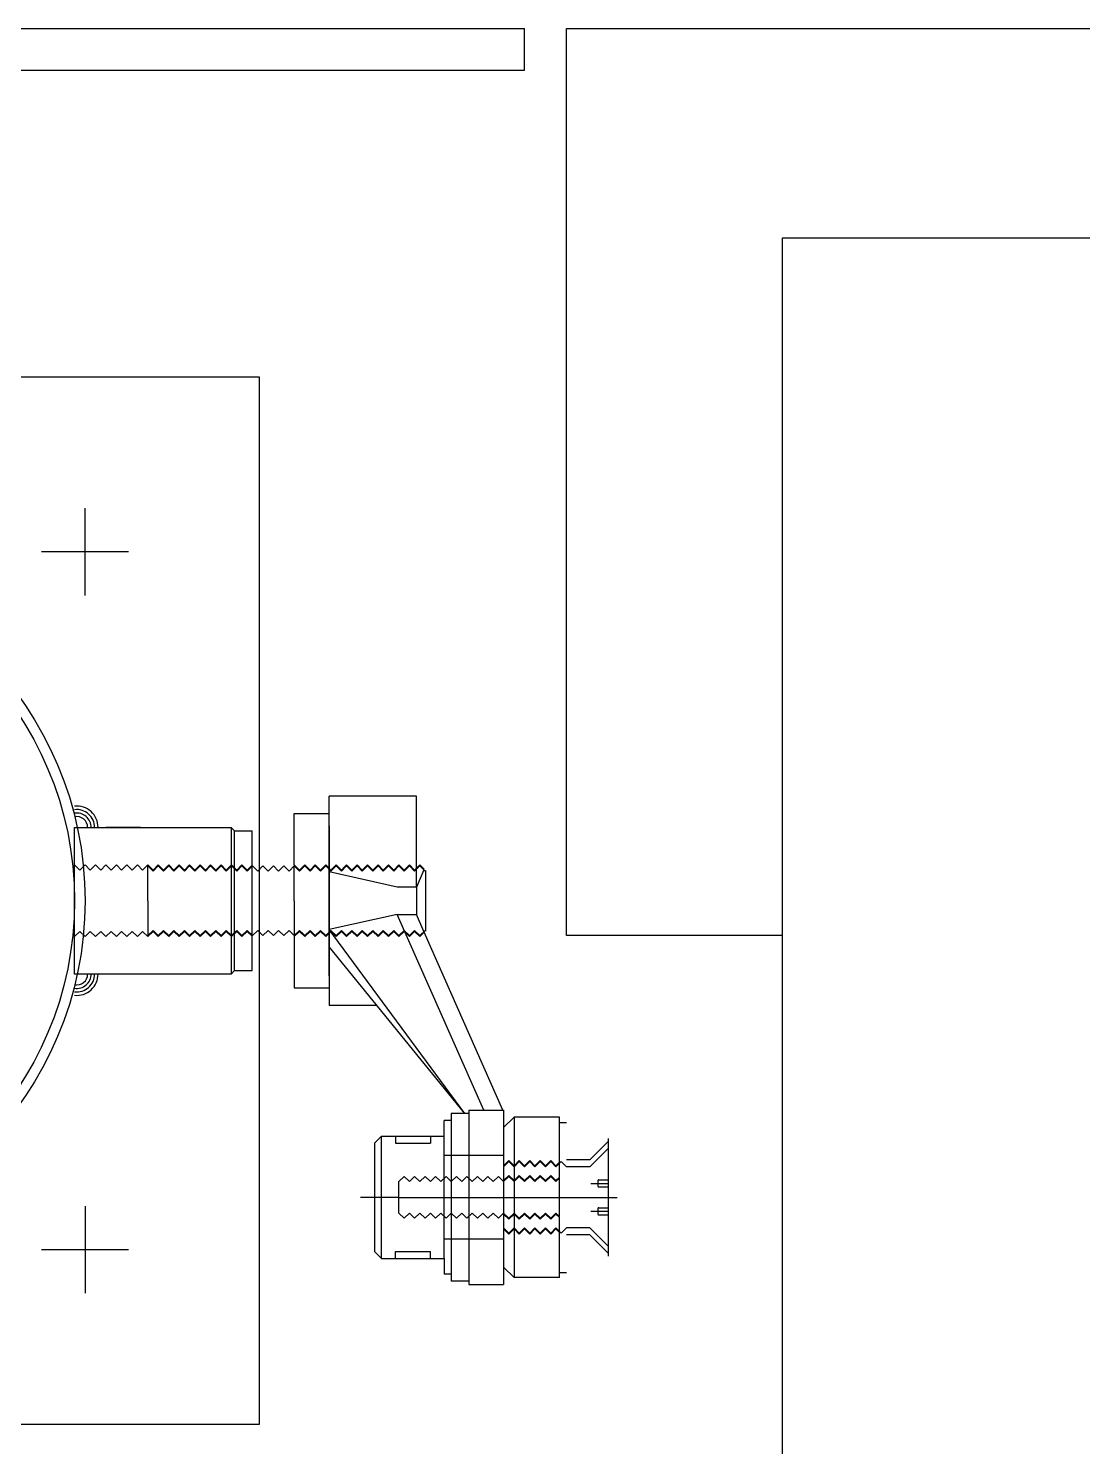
# Model space of a CAD drawing. Header units: millimetres. Extents: x -7614 to 421357, y 85218 to 341757.
# Drawn here: x 311354.1 to 311656.4, y 215660.3 to 216066.7 of the extents above; entities that cross this region are included whole.
import ezdxf

# ---------------------------------------------------------------- set-up
doc = ezdxf.new("R2010")
doc.units = ezdxf.units.MM
doc.header["$LTSCALE"] = 600
doc.header["$MEASUREMENT"] = 0
doc.linetypes.add('CENTER1', pattern=[8, 6, -1, 0, -1])
doc.linetypes.add('DASH_2', pattern=[34, 30, -1.5, 1, -1.5])
doc.layers.add('e-plan', color=9, linetype='CONTINUOUS')

msp = doc.modelspace()

# ---------------------------------------------------------------- linework, layer by layer
at = {"layer": 'e-plan'}
for p, q in [((310462.35, 216066.71), (311496.35, 216066.71)), ((311496.35, 216054.71), (311496.35, 216066.71)), ((311508.35, 216066.71), (313360.34, 216066.71)), ((311508.35, 215806.71), (311508.35, 216066.71)), ((310462.35, 216054.71), (311496.35, 216054.71)), ((311420.35, 215966.71), (311120.35, 215966.71)), ((311420.35, 215666.71), (311420.35, 215966.71)), ((311370.35, 215904.21), (311370.35, 215929.21)), ((311382.85, 215916.71), (311357.85, 215916.71)), ((311367.35, 215795.71), (311367.35, 215837.71)), ((311570.35, 215806.71), (311508.35, 215806.71)), ((311370.35, 215729.21), (311370.35, 215704.21)), ((311382.85, 215716.71), (311357.85, 215716.71)), ((311120.35, 215666.71), (311420.35, 215666.71))]:
    msp.add_line(p, q, dxfattribs=at)
at = {"layer": 'e-plan', "ltscale": 0.5}
for p, q in [((311570.35, 213426.72), (311570.35, 216006.71)), ((311570.35, 216006.71), (313420.34, 216006.71))]:
    msp.add_line(p, q, dxfattribs=at)
at = {"layer": 'e-plan', "linetype": 'Continuous'}
for p, q in [((311440.35, 215816.71), (311440.35, 215846.71)), ((311465.35, 215846.71), (311440.35, 215846.71)), ((311465.35, 215820.63), (311465.35, 215846.71)), ((311430.35, 215827), (311430.35, 215841.71)), ((311367.35, 215837.71), (311412.23, 215837.71)), ((311386.23, 215837.71), (311376.28, 215837.71)), ((311413.23, 215836.71), (311412.23, 215837.71)), ((311412.23, 215837.71), (311412.23, 215795.71)), ((311413.23, 215836.71), (311418.23, 215836.71)), ((311413.23, 215796.71), (311413.23, 215836.71)), ((311418.23, 215826.88), (311418.23, 215836.71)), ((311440.35, 215838.21), (311440.35, 215816.71)), ((311440.35, 215838.21), (311440.35, 215816.71)), ((311430.35, 215816.71), (311430.35, 215826.71)), ((311418.23, 215806.83), (311418.23, 215826.6)), ((311459.88, 215820.65), (311440.35, 215824.96)), ((311467.52, 215825.54), (311465.35, 215820.63)), ((311468.03, 215808.03), (311468.04, 215825.4)), ((311465.35, 215820.65), (311459.88, 215820.65)), ((311465.35, 215820.63), (311465.35, 215812.78)), ((311430.35, 215816.71), (311430.35, 215806.71)), ((311440.35, 215816.71), (311440.35, 215786.71)), ((311440.35, 215795.21), (311440.35, 215816.71)), ((311440.35, 215816.71), (311440.35, 215795.21)), ((311459.88, 215812.78), (311440.35, 215808.45)), ((311484.65, 215756.71), (311459.88, 215812.78)), ((311459.88, 215812.78), (311465.35, 215812.78)), ((311467.52, 215807.88), (311465.35, 215812.78)), ((311418.23, 215796.71), (311418.23, 215806.55)), ((311430.35, 215806.43), (311430.35, 215791.71)), ((311479.28, 215755.71), (311440.35, 215808.45)), ((311490.12, 215756.71), (311467.6, 215807.68)), ((311440.35, 215803.4), (311479.17, 215755.71)), ((311412.23, 215795.71), (311367.35, 215795.71)), ((311376.59, 215795.71), (311367.35, 215795.71)), ((311412.23, 215795.71), (311413.23, 215796.71)), ((311413.23, 215796.71), (311418.23, 215796.71)), ((311453.93, 215786.71), (311440.35, 215786.71)), ((311475.35, 215753.71), (311473.35, 215753.71)), ((311480.35, 215755.71), (311475.35, 215755.71)), ((311475.35, 215755.71), (311475.35, 215707.71)), ((311480.35, 215756.73), (311480.35, 215706.73)), ((311480.35, 215756.73), (311490.35, 215756.73)), ((311490.35, 215756.73), (311490.35, 215740.75)), ((311493.35, 215754.71), (311493.35, 215722.96)), ((311506.35, 215754.71), (311493.35, 215754.71)), ((311506.35, 215753.21), (311506.35, 215754.71)), ((311506.35, 215753.21), (311508.35, 215753.21)), ((311506.35, 215741.75), (311506.35, 215753.21)), ((311455.35, 215749.21), (311453.35, 215747.21)), ((311453.35, 215747.21), (311453.35, 215716.21)), ((311455.35, 215749.21), (311473.35, 215749.21)), ((311459.35, 215747.21), (311469.35, 215747.21)), ((311515.1, 215742.46), (311520.35, 215747.71)), ((311520.35, 215748.55), (311520.35, 215714.88)), ((311506.35, 215737.5), (311506.35, 215741.46)), ((311515.1, 215742.46), (311508.35, 215742.46)), ((311490.35, 215740.46), (311490.35, 215736.5)), ((311515.1, 215740.46), (311508.35, 215740.46)), ((311490.35, 215736.21), (311490.35, 215722.96)), ((311506.35, 215726.21), (311506.35, 215737.21)), ((311517.35, 215736.41), (311517.35, 215735.01)), ((311506.35, 215721.96), (311506.35, 215725.93)), ((311517.35, 215728.41), (311517.35, 215727.01)), ((311490.35, 215722.68), (311490.35, 215706.73)), ((311493.35, 215722.96), (311493.35, 215708.71)), ((311506.35, 215708.71), (311506.35, 215721.68)), ((311515.1, 215722.96), (311508.35, 215722.96)), ((311515.1, 215720.96), (311508.35, 215720.96)), ((311515.1, 215720.96), (311520.35, 215715.71)), ((311453.35, 215716.21), (311455.35, 215714.21)), ((311455.35, 215714.21), (311473.35, 215714.21)), ((311459.35, 215716.21), (311469.35, 215716.21)), ((311475.35, 215709.71), (311473.35, 215709.71)), ((311506.35, 215710.21), (311508.35, 215710.21)), ((311480.35, 215707.71), (311475.35, 215707.71)), ((311480.35, 215706.73), (311490.35, 215706.73)), ((311506.35, 215708.71), (311493.35, 215708.71))]:
    msp.add_line(p, q, dxfattribs=at)
at = {"layer": 'e-plan', "linetype": 'DASH_2'}
for p, q in [((311430.35, 215841.71), (311440.35, 215841.71)), ((311430.35, 215791.71), (311440.35, 215791.71)), ((311490.35, 215743.71), (311473.35, 215743.71)), ((311490.35, 215719.71), (311473.35, 215719.71))]:
    msp.add_line(p, q, dxfattribs=at)
at = {"layer": 'e-plan', "linetype": 'CENTER1'}
for p, q in [((311368.85, 215825.5), (311367.35, 215827)), ((311370.35, 215827), (311368.85, 215825.5)), ((311371.85, 215825.5), (311370.35, 215827)), ((311373.35, 215827), (311371.85, 215825.5)), ((311374.85, 215825.5), (311373.35, 215827)), ((311376.35, 215827), (311374.85, 215825.5)), ((311377.85, 215825.5), (311376.35, 215827)), ((311379.35, 215827), (311377.85, 215825.5)), ((311380.85, 215825.5), (311379.35, 215827)), ((311382.35, 215827), (311380.85, 215825.5)), ((311383.85, 215825.5), (311382.35, 215827)), ((311385.35, 215827), (311383.85, 215825.5)), ((311386.85, 215825.5), (311385.35, 215827)), ((311388.35, 215827), (311386.85, 215825.5)), ((311388.35, 215827), (311389.85, 215825.5)), ((311388.35, 215826.71), (311389.85, 215825.21)), ((311388.35, 215816.71), (311388.35, 215826.71)), ((311389.85, 215825.5), (311391.35, 215827)), ((311389.85, 215825.21), (311391.35, 215826.71)), ((311391.35, 215827), (311392.85, 215825.5)), ((311391.35, 215826.71), (311392.85, 215825.21)), ((311392.85, 215825.5), (311394.35, 215827)), ((311392.85, 215825.21), (311394.35, 215826.71)), ((311394.35, 215827), (311395.85, 215825.5)), ((311394.35, 215826.71), (311395.85, 215825.21)), ((311395.85, 215825.5), (311397.35, 215827)), ((311395.85, 215825.21), (311397.35, 215826.71)), ((311397.35, 215827), (311398.85, 215825.5)), ((311397.35, 215826.71), (311398.85, 215825.21)), ((311398.85, 215825.5), (311400.35, 215827)), ((311398.85, 215825.21), (311400.35, 215826.71)), ((311400.35, 215827), (311401.85, 215825.5)), ((311400.35, 215826.71), (311401.85, 215825.21)), ((311401.85, 215825.5), (311403.35, 215827)), ((311401.85, 215825.21), (311403.35, 215826.71)), ((311403.35, 215827), (311404.85, 215825.5)), ((311403.35, 215826.71), (311404.85, 215825.21)), ((311404.85, 215825.5), (311406.35, 215827)), ((311404.85, 215825.21), (311406.35, 215826.71)), ((311406.35, 215827), (311407.85, 215825.5)), ((311406.35, 215826.71), (311407.85, 215825.21)), ((311407.85, 215825.5), (311409.35, 215827)), ((311407.85, 215825.21), (311409.35, 215826.71)), ((311409.35, 215827), (311410.85, 215825.5)), ((311409.35, 215826.71), (311410.85, 215825.21)), ((311410.85, 215825.5), (311412.35, 215827)), ((311410.85, 215825.21), (311412.35, 215826.71)), ((311412.35, 215827), (311413.85, 215825.5)), ((311412.35, 215826.71), (311413.85, 215825.21)), ((311413.85, 215825.5), (311415.35, 215827)), ((311413.85, 215825.21), (311415.35, 215826.71)), ((311415.35, 215827), (311416.85, 215825.5)), ((311415.35, 215826.71), (311416.85, 215825.21)), ((311416.85, 215825.5), (311418.23, 215826.88)), ((311416.85, 215825.21), (311418.35, 215826.71)), ((311416.85, 215825.21), (311418.35, 215826.71)), ((311418.35, 215826.71), (311419.85, 215825.21)), ((311418.35, 215826.71), (311419.85, 215825.21)), ((311419.85, 215825.21), (311421.35, 215826.71)), ((311419.85, 215825.21), (311421.35, 215826.71)), ((311421.35, 215826.71), (311422.85, 215825.21)), ((311421.35, 215826.71), (311422.85, 215825.21)), ((311422.85, 215825.21), (311424.35, 215826.71)), ((311422.85, 215825.21), (311424.35, 215826.71)), ((311424.35, 215826.71), (311425.85, 215825.21)), ((311424.35, 215826.71), (311425.85, 215825.21)), ((311425.85, 215825.21), (311427.35, 215826.71)), ((311425.85, 215825.21), (311427.35, 215826.71)), ((311427.35, 215826.71), (311428.85, 215825.21)), ((311427.35, 215826.71), (311428.85, 215825.21)), ((311427.35, 215826.71), (311428.85, 215825.21)), ((311428.85, 215825.21), (311430.35, 215826.71)), ((311428.85, 215825.21), (311430.35, 215826.71)), ((311428.85, 215825.21), (311430.35, 215826.71)), ((311430.35, 215827), (311431.85, 215825.5)), ((311430.35, 215826.71), (311431.85, 215825.21)), ((311430.35, 215826.71), (311431.85, 215825.21)), ((311430.35, 215826.71), (311431.85, 215825.21)), ((311431.85, 215825.5), (311433.35, 215827)), ((311431.85, 215825.21), (311433.35, 215826.71)), ((311433.35, 215827), (311434.85, 215825.5)), ((311433.35, 215826.71), (311434.85, 215825.21)), ((311434.85, 215825.5), (311436.35, 215827)), ((311434.85, 215825.21), (311436.35, 215826.71)), ((311436.35, 215827), (311437.85, 215825.5)), ((311436.35, 215826.71), (311437.85, 215825.21)), ((311437.85, 215825.5), (311439.35, 215827)), ((311437.85, 215825.21), (311439.35, 215826.71)), ((311439.35, 215827), (311440.85, 215825.5)), ((311439.35, 215826.71), (311440.85, 215825.21)), ((311440.85, 215825.5), (311442.35, 215827)), ((311440.85, 215825.21), (311442.35, 215826.71)), ((311442.35, 215827), (311443.85, 215825.5)), ((311442.35, 215826.71), (311443.85, 215825.21)), ((311443.85, 215825.5), (311445.35, 215827)), ((311443.85, 215825.21), (311445.35, 215826.71)), ((311445.35, 215827), (311446.85, 215825.5)), ((311445.35, 215826.71), (311446.85, 215825.21)), ((311446.85, 215825.5), (311448.35, 215827)), ((311446.85, 215825.21), (311448.35, 215826.71)), ((311448.35, 215827), (311449.85, 215825.5)), ((311448.35, 215826.71), (311449.85, 215825.21)), ((311449.85, 215825.5), (311451.35, 215827)), ((311449.85, 215825.21), (311451.35, 215826.71)), ((311451.35, 215827), (311452.85, 215825.5)), ((311451.35, 215826.71), (311452.85, 215825.21)), ((311452.85, 215825.5), (311454.35, 215827)), ((311452.85, 215825.21), (311454.35, 215826.71)), ((311454.35, 215827), (311455.85, 215825.5)), ((311454.35, 215826.71), (311455.85, 215825.21)), ((311455.85, 215825.5), (311457.35, 215827)), ((311455.85, 215825.21), (311457.35, 215826.71)), ((311455.85, 215825.21), (311457.35, 215826.71)), ((311457.35, 215827), (311458.85, 215825.5)), ((311457.35, 215826.71), (311458.85, 215825.21)), ((311457.35, 215826.71), (311458.85, 215825.21)), ((311458.85, 215825.5), (311460.35, 215827)), ((311458.85, 215825.21), (311460.35, 215826.71)), ((311458.85, 215825.21), (311460.35, 215826.71)), ((311460.35, 215827), (311461.85, 215825.5)), ((311460.35, 215826.71), (311461.85, 215825.21)), ((311460.35, 215826.71), (311461.85, 215825.21)), ((311461.85, 215825.5), (311463.35, 215827)), ((311461.85, 215825.21), (311463.35, 215826.71)), ((311461.85, 215825.21), (311463.35, 215826.71)), ((311463.35, 215827), (311464.85, 215825.5)), ((311463.35, 215826.71), (311464.85, 215825.21)), ((311463.35, 215826.71), (311464.85, 215825.21)), ((311464.85, 215825.5), (311466.35, 215827)), ((311464.85, 215825.21), (311466.35, 215826.71)), ((311464.85, 215825.21), (311466.35, 215826.71)), ((311466.35, 215827), (311467.61, 215825.74)), ((311466.35, 215826.71), (311467.85, 215825.21)), ((311466.35, 215826.71), (311467.85, 215825.21)), ((311431.85, 215825.21), (311432.85, 215826.21)), ((311431.85, 215825.21), (311432.85, 215826.21)), ((311443.85, 215825.5), (311444.85, 215826.5)), ((311467.85, 215825.21), (311468.04, 215825.4)), ((311467.85, 215825.21), (311468.04, 215825.4)), ((311388.35, 215816.71), (311388.35, 215806.71)), ((311368.85, 215807.93), (311367.35, 215806.43)), ((311370.35, 215806.43), (311368.85, 215807.93)), ((311371.85, 215807.93), (311370.35, 215806.43)), ((311373.35, 215806.43), (311371.85, 215807.93)), ((311374.85, 215807.93), (311373.35, 215806.43)), ((311376.35, 215806.43), (311374.85, 215807.93)), ((311377.85, 215807.93), (311376.35, 215806.43)), ((311379.35, 215806.43), (311377.85, 215807.93)), ((311380.85, 215807.93), (311379.35, 215806.43)), ((311382.35, 215806.43), (311380.85, 215807.93)), ((311383.85, 215807.93), (311382.35, 215806.43)), ((311385.35, 215806.43), (311383.85, 215807.93)), ((311386.85, 215807.93), (311385.35, 215806.43)), ((311388.35, 215806.43), (311386.85, 215807.93)), ((311388.35, 215806.71), (311389.85, 215808.21)), ((311388.35, 215806.71), (311389.85, 215808.21)), ((311388.35, 215806.43), (311389.85, 215807.93)), ((311389.85, 215808.21), (311391.35, 215806.71)), ((311389.85, 215808.21), (311391.35, 215806.71)), ((311389.85, 215807.93), (311391.35, 215806.43)), ((311391.35, 215806.71), (311392.85, 215808.21)), ((311391.35, 215806.71), (311392.85, 215808.21)), ((311391.35, 215806.43), (311392.85, 215807.93)), ((311392.85, 215808.21), (311394.35, 215806.71)), ((311392.85, 215808.21), (311394.35, 215806.71)), ((311392.85, 215807.93), (311394.35, 215806.43)), ((311394.35, 215806.71), (311395.85, 215808.21)), ((311394.35, 215806.71), (311395.85, 215808.21)), ((311394.35, 215806.43), (311395.85, 215807.93)), ((311395.85, 215808.21), (311397.35, 215806.71)), ((311395.85, 215808.21), (311397.35, 215806.71)), ((311395.85, 215807.93), (311397.35, 215806.43)), ((311397.35, 215806.71), (311398.85, 215808.21)), ((311397.35, 215806.71), (311398.85, 215808.21)), ((311397.35, 215806.43), (311398.85, 215807.93)), ((311398.85, 215808.21), (311400.35, 215806.71)), ((311398.85, 215808.21), (311400.35, 215806.71)), ((311398.85, 215807.93), (311400.35, 215806.43)), ((311400.35, 215806.71), (311401.85, 215808.21)), ((311400.35, 215806.71), (311401.85, 215808.21)), ((311400.35, 215806.43), (311401.85, 215807.93)), ((311401.85, 215808.21), (311403.35, 215806.71)), ((311401.85, 215808.21), (311403.35, 215806.71)), ((311401.85, 215807.93), (311403.35, 215806.43)), ((311403.35, 215806.71), (311404.85, 215808.21)), ((311403.35, 215806.71), (311404.85, 215808.21)), ((311403.35, 215806.43), (311404.85, 215807.93)), ((311404.85, 215808.21), (311406.35, 215806.71)), ((311404.85, 215808.21), (311406.35, 215806.71)), ((311404.85, 215807.93), (311406.35, 215806.43)), ((311406.35, 215806.71), (311407.85, 215808.21)), ((311406.35, 215806.71), (311407.85, 215808.21)), ((311406.35, 215806.43), (311407.85, 215807.93)), ((311407.85, 215808.21), (311409.35, 215806.71)), ((311407.85, 215808.21), (311409.35, 215806.71)), ((311407.85, 215807.93), (311409.35, 215806.43)), ((311409.35, 215806.71), (311410.85, 215808.21)), ((311409.35, 215806.71), (311410.85, 215808.21)), ((311409.35, 215806.43), (311410.85, 215807.93)), ((311410.85, 215808.21), (311412.35, 215806.71)), ((311410.85, 215808.21), (311412.35, 215806.71)), ((311410.85, 215807.93), (311412.35, 215806.43)), ((311412.35, 215806.71), (311413.85, 215808.21)), ((311412.35, 215806.71), (311413.85, 215808.21)), ((311412.35, 215806.43), (311413.85, 215807.93)), ((311413.85, 215808.21), (311415.35, 215806.71)), ((311413.85, 215808.21), (311415.35, 215806.71)), ((311413.85, 215807.93), (311415.35, 215806.43)), ((311415.35, 215806.71), (311416.85, 215808.21)), ((311415.35, 215806.71), (311416.85, 215808.21)), ((311415.35, 215806.43), (311416.85, 215807.93)), ((311416.85, 215808.21), (311418.35, 215806.71)), ((311416.85, 215808.21), (311418.35, 215806.71)), ((311416.85, 215808.21), (311418.35, 215806.71)), ((311416.85, 215808.21), (311418.35, 215806.71)), ((311416.85, 215807.93), (311418.23, 215806.55)), ((311418.35, 215806.71), (311419.85, 215808.21)), ((311418.35, 215806.71), (311419.85, 215808.21)), ((311418.35, 215806.71), (311419.85, 215808.21)), ((311418.35, 215806.71), (311419.85, 215808.21)), ((311419.85, 215808.21), (311421.35, 215806.71)), ((311419.85, 215808.21), (311421.35, 215806.71)), ((311419.85, 215808.21), (311421.35, 215806.71)), ((311419.85, 215808.21), (311421.35, 215806.71)), ((311421.35, 215806.71), (311422.85, 215808.21)), ((311421.35, 215806.71), (311422.85, 215808.21)), ((311421.35, 215806.71), (311422.85, 215808.21)), ((311421.35, 215806.71), (311422.85, 215808.21)), ((311422.85, 215808.21), (311424.35, 215806.71)), ((311422.85, 215808.21), (311424.35, 215806.71)), ((311422.85, 215808.21), (311424.35, 215806.71)), ((311422.85, 215808.21), (311424.35, 215806.71)), ((311424.35, 215806.71), (311425.85, 215808.21)), ((311424.35, 215806.71), (311425.85, 215808.21)), ((311424.35, 215806.71), (311425.85, 215808.21)), ((311424.35, 215806.71), (311425.85, 215808.21)), ((311425.85, 215808.21), (311427.35, 215806.71)), ((311425.85, 215808.21), (311427.35, 215806.71)), ((311425.85, 215808.21), (311427.35, 215806.71)), ((311425.85, 215808.21), (311427.35, 215806.71)), ((311427.35, 215806.71), (311428.85, 215808.21)), ((311427.35, 215806.71), (311428.85, 215808.21)), ((311427.35, 215806.71), (311428.85, 215808.21)), ((311427.35, 215806.71), (311428.85, 215808.21)), ((311427.35, 215806.71), (311428.85, 215808.21)), ((311427.35, 215806.71), (311428.85, 215808.21)), ((311428.85, 215808.21), (311430.35, 215806.71)), ((311428.85, 215808.21), (311430.35, 215806.71)), ((311428.85, 215808.21), (311430.35, 215806.71)), ((311428.85, 215808.21), (311430.35, 215806.71)), ((311428.85, 215808.21), (311430.35, 215806.71)), ((311428.85, 215808.21), (311430.35, 215806.71)), ((311430.35, 215806.71), (311431.85, 215808.21)), ((311430.35, 215806.71), (311431.85, 215808.21)), ((311430.35, 215806.71), (311431.85, 215808.21)), ((311430.35, 215806.71), (311431.85, 215808.21)), ((311430.35, 215806.71), (311431.85, 215808.21)), ((311430.35, 215806.71), (311431.85, 215808.21)), ((311430.35, 215806.71), (311431.85, 215808.21)), ((311430.35, 215806.71), (311431.85, 215808.21)), ((311430.35, 215806.71), (311431.85, 215808.21)), ((311430.35, 215806.43), (311431.85, 215807.93)), ((311430.35, 215806.43), (311431.85, 215807.93)), ((311430.35, 215806.43), (311431.85, 215807.93)), ((311431.85, 215808.21), (311433.35, 215806.71)), ((311431.85, 215808.21), (311432.85, 215807.21)), ((311431.85, 215808.21), (311432.85, 215807.21)), ((311431.85, 215808.21), (311432.85, 215807.21)), ((311431.85, 215808.21), (311432.85, 215807.21)), ((311431.85, 215807.93), (311433.35, 215806.43)), ((311433.35, 215806.71), (311434.85, 215808.21)), ((311433.35, 215806.43), (311434.85, 215807.93)), ((311434.85, 215808.21), (311436.35, 215806.71)), ((311434.85, 215807.93), (311436.35, 215806.43)), ((311436.35, 215806.71), (311437.85, 215808.21)), ((311436.35, 215806.43), (311437.85, 215807.93)), ((311437.85, 215808.21), (311439.35, 215806.71)), ((311437.85, 215807.93), (311439.35, 215806.43)), ((311439.35, 215806.71), (311440.85, 215808.21)), ((311439.35, 215806.43), (311440.85, 215807.93)), ((311440.85, 215808.21), (311442.35, 215806.71)), ((311440.85, 215807.93), (311442.35, 215806.43)), ((311442.35, 215806.71), (311443.85, 215808.21)), ((311442.35, 215806.43), (311443.85, 215807.93)), ((311443.85, 215808.21), (311445.35, 215806.71)), ((311443.85, 215807.93), (311445.35, 215806.43)), ((311443.85, 215807.93), (311444.85, 215806.93)), ((311445.35, 215806.71), (311446.85, 215808.21)), ((311445.35, 215806.43), (311446.85, 215807.93)), ((311446.85, 215808.21), (311448.35, 215806.71)), ((311446.85, 215807.93), (311448.35, 215806.43)), ((311448.35, 215806.71), (311449.85, 215808.21)), ((311448.35, 215806.43), (311449.85, 215807.93)), ((311449.85, 215808.21), (311451.35, 215806.71)), ((311449.85, 215807.93), (311451.35, 215806.43)), ((311451.35, 215806.71), (311452.85, 215808.21)), ((311451.35, 215806.43), (311452.85, 215807.93)), ((311452.85, 215808.21), (311454.35, 215806.71)), ((311452.85, 215807.93), (311454.35, 215806.43)), ((311454.35, 215806.71), (311455.85, 215808.21)), ((311454.35, 215806.43), (311455.85, 215807.93)), ((311455.85, 215808.21), (311457.35, 215806.71)), ((311455.85, 215808.21), (311457.35, 215806.71)), ((311455.85, 215807.93), (311457.35, 215806.43)), ((311457.35, 215806.71), (311458.85, 215808.21)), ((311457.35, 215806.71), (311458.85, 215808.21)), ((311457.35, 215806.43), (311458.85, 215807.93)), ((311458.85, 215808.21), (311460.35, 215806.71)), ((311458.85, 215808.21), (311460.35, 215806.71)), ((311458.85, 215807.93), (311460.35, 215806.43)), ((311460.35, 215806.71), (311461.85, 215808.21)), ((311460.35, 215806.71), (311461.85, 215808.21)), ((311460.35, 215806.43), (311461.85, 215807.93)), ((311461.85, 215808.21), (311463.35, 215806.71)), ((311461.85, 215808.21), (311463.35, 215806.71)), ((311461.85, 215807.93), (311463.35, 215806.43)), ((311463.35, 215806.71), (311464.85, 215808.21)), ((311463.35, 215806.71), (311464.85, 215808.21)), ((311463.35, 215806.43), (311464.85, 215807.93)), ((311464.85, 215808.21), (311466.35, 215806.71)), ((311464.85, 215808.21), (311466.35, 215806.71)), ((311464.85, 215807.93), (311466.35, 215806.43)), ((311466.35, 215806.71), (311467.85, 215808.21)), ((311466.35, 215806.71), (311467.85, 215808.21)), ((311466.35, 215806.43), (311467.61, 215807.69)), ((311467.85, 215808.21), (311468.04, 215808.03)), ((311467.85, 215808.21), (311468.04, 215808.03)), ((311473.35, 215751.86), (311473.35, 215753.71)), ((311493.35, 215754.71), (311490.35, 215751.71)), ((311473.35, 215714.21), (311473.35, 215751.86)), ((311455.35, 215714.21), (311455.35, 215749.21)), ((311459.35, 215749.21), (311459.35, 215747.21)), ((311469.35, 215749.21), (311469.35, 215747.21)), ((311520.35, 215745.71), (311515.1, 215740.46)), ((311490.35, 215740.75), (311491.85, 215742.25)), ((311490.35, 215740.46), (311491.85, 215741.96)), ((311490.35, 215740.46), (311491.85, 215741.96)), ((311491.85, 215742.25), (311493.35, 215740.75)), ((311491.85, 215741.96), (311493.35, 215740.46)), ((311491.85, 215741.96), (311493.35, 215740.46)), ((311493.35, 215740.75), (311494.85, 215742.25)), ((311493.35, 215740.46), (311494.85, 215741.96)), ((311493.35, 215740.46), (311494.85, 215741.96)), ((311494.85, 215742.25), (311496.35, 215740.75)), ((311494.85, 215741.96), (311496.35, 215740.46)), ((311494.85, 215741.96), (311496.35, 215740.46)), ((311496.35, 215740.75), (311497.85, 215742.25)), ((311496.35, 215740.46), (311497.85, 215741.96)), ((311496.35, 215740.46), (311497.85, 215741.96)), ((311497.85, 215742.25), (311499.35, 215740.75)), ((311497.85, 215741.96), (311499.35, 215740.46)), ((311497.85, 215741.96), (311499.35, 215740.46)), ((311499.35, 215740.75), (311500.85, 215742.25)), ((311499.35, 215740.46), (311500.85, 215741.96)), ((311499.35, 215740.46), (311500.85, 215741.96)), ((311500.85, 215742.25), (311502.35, 215740.75)), ((311500.85, 215741.96), (311502.35, 215740.46)), ((311500.85, 215741.96), (311502.35, 215740.46)), ((311502.35, 215740.75), (311503.85, 215742.25)), ((311502.35, 215740.46), (311503.85, 215741.96)), ((311502.35, 215740.46), (311503.85, 215741.96)), ((311503.85, 215742.25), (311505.35, 215740.75)), ((311503.85, 215741.96), (311505.35, 215740.46)), ((311503.85, 215741.96), (311505.35, 215740.46)), ((311505.35, 215740.46), (311506.85, 215741.96)), ((311505.35, 215740.46), (311506.85, 215741.96)), ((311505.35, 215740.75), (311506.35, 215741.75)), ((311506.85, 215741.96), (311508.35, 215740.46)), ((311460.35, 215736.21), (311461.85, 215737.71)), ((311461.85, 215737.71), (311463.35, 215736.21)), ((311463.35, 215736.21), (311464.85, 215737.71)), ((311464.85, 215737.71), (311466.35, 215736.21)), ((311466.35, 215736.21), (311467.85, 215737.71)), ((311467.85, 215737.71), (311469.35, 215736.21)), ((311469.35, 215736.21), (311470.85, 215737.71)), ((311470.85, 215737.71), (311472.35, 215736.21)), ((311472.35, 215736.21), (311473.85, 215737.71)), ((311473.85, 215737.71), (311475.35, 215736.21)), ((311475.35, 215736.21), (311476.85, 215737.71)), ((311476.85, 215737.71), (311478.35, 215736.21)), ((311478.35, 215736.21), (311479.85, 215737.71)), ((311479.85, 215737.71), (311481.35, 215736.21)), ((311481.35, 215736.21), (311482.85, 215737.71)), ((311482.85, 215737.71), (311484.35, 215736.21)), ((311484.35, 215736.21), (311485.85, 215737.71)), ((311485.85, 215737.71), (311487.35, 215736.21)), ((311487.35, 215736.21), (311488.85, 215737.71)), ((311488.85, 215737.71), (311490.35, 215736.21)), ((311490.35, 215736.5), (311491.85, 215738)), ((311490.35, 215736.21), (311491.85, 215737.71)), ((311490.35, 215736.21), (311491.85, 215737.71)), ((311490.35, 215736.21), (311491.85, 215737.71)), ((311491.85, 215738), (311493.35, 215736.5)), ((311491.85, 215737.71), (311493.35, 215736.21)), ((311491.85, 215737.71), (311493.35, 215736.21)), ((311491.85, 215737.71), (311493.35, 215736.21)), ((311493.35, 215736.5), (311494.85, 215738)), ((311493.35, 215736.21), (311494.85, 215737.71)), ((311493.35, 215736.21), (311494.85, 215737.71)), ((311493.35, 215736.21), (311494.85, 215737.71)), ((311494.85, 215738), (311496.35, 215736.5)), ((311494.85, 215737.71), (311496.35, 215736.21)), ((311494.85, 215737.71), (311496.35, 215736.21)), ((311494.85, 215737.71), (311496.35, 215736.21)), ((311496.35, 215736.5), (311497.85, 215738)), ((311496.35, 215736.21), (311497.85, 215737.71)), ((311496.35, 215736.21), (311497.85, 215737.71)), ((311496.35, 215736.21), (311497.85, 215737.71)), ((311497.85, 215738), (311499.35, 215736.5)), ((311497.85, 215737.71), (311499.35, 215736.21)), ((311497.85, 215737.71), (311499.35, 215736.21)), ((311497.85, 215737.71), (311499.35, 215736.21)), ((311499.35, 215736.5), (311500.85, 215738)), ((311499.35, 215736.21), (311500.85, 215737.71)), ((311499.35, 215736.21), (311500.85, 215737.71)), ((311499.35, 215736.21), (311500.85, 215737.71)), ((311500.85, 215738), (311502.35, 215736.5)), ((311500.85, 215737.71), (311502.35, 215736.21)), ((311500.85, 215737.71), (311502.35, 215736.21)), ((311500.85, 215737.71), (311502.35, 215736.21)), ((311502.35, 215736.5), (311503.85, 215738)), ((311502.35, 215736.21), (311503.85, 215737.71)), ((311502.35, 215736.21), (311503.85, 215737.71)), ((311502.35, 215736.21), (311503.85, 215737.71)), ((311503.85, 215738), (311505.35, 215736.5)), ((311503.85, 215737.71), (311505.35, 215736.21)), ((311503.85, 215737.71), (311505.35, 215736.21)), ((311503.85, 215737.71), (311505.35, 215736.21)), ((311505.35, 215736.5), (311506.35, 215737.5)), ((311460.35, 215727.21), (311460.35, 215736.21)), ((311505.35, 215736.21), (311506.35, 215737.21)), ((311505.35, 215736.21), (311506.35, 215737.21)), ((311505.35, 215736.21), (311506.35, 215737.21)), ((311515.35, 215735.71), (311520.35, 215735.71)), ((311517.65, 215736.71), (311520.35, 215736.71)), ((311517.65, 215734.71), (311520.35, 215734.71)), ((311460.35, 215731.71), (311449.34, 215731.71)), ((311460.35, 215731.71), (311522.95, 215731.71)), ((311460.35, 215727.21), (311461.85, 215725.71)), ((311461.85, 215725.71), (311463.35, 215727.21)), ((311463.35, 215727.21), (311464.85, 215725.71)), ((311464.85, 215725.71), (311466.35, 215727.21)), ((311466.35, 215727.21), (311467.85, 215725.71)), ((311467.85, 215725.71), (311469.35, 215727.21)), ((311469.35, 215727.21), (311470.85, 215725.71)), ((311470.85, 215725.71), (311472.35, 215727.21)), ((311472.35, 215727.21), (311473.85, 215725.71)), ((311473.85, 215725.71), (311475.35, 215727.21)), ((311475.35, 215727.21), (311476.85, 215725.71)), ((311476.85, 215725.71), (311478.35, 215727.21)), ((311478.35, 215727.21), (311479.85, 215725.71)), ((311479.85, 215725.71), (311481.35, 215727.21)), ((311481.35, 215727.21), (311482.85, 215725.71)), ((311482.85, 215725.71), (311484.35, 215727.21)), ((311484.35, 215727.21), (311485.85, 215725.71)), ((311485.85, 215725.71), (311487.35, 215727.21)), ((311487.35, 215727.21), (311488.85, 215725.71)), ((311488.85, 215725.71), (311490.35, 215727.21)), ((311490.35, 215727.21), (311491.85, 215725.71)), ((311490.35, 215727.21), (311491.85, 215725.71)), ((311490.35, 215726.93), (311491.85, 215725.43)), ((311491.85, 215725.71), (311493.35, 215727.21)), ((311491.85, 215725.71), (311493.35, 215727.21)), ((311491.85, 215725.43), (311493.35, 215726.93)), ((311493.35, 215727.21), (311494.85, 215725.71)), ((311493.35, 215727.21), (311494.85, 215725.71)), ((311493.35, 215726.93), (311494.85, 215725.43)), ((311494.85, 215725.71), (311496.35, 215727.21)), ((311494.85, 215725.71), (311496.35, 215727.21)), ((311494.85, 215725.43), (311496.35, 215726.93)), ((311496.35, 215727.21), (311497.85, 215725.71)), ((311496.35, 215727.21), (311497.85, 215725.71)), ((311496.35, 215726.93), (311497.85, 215725.43)), ((311497.85, 215725.71), (311499.35, 215727.21)), ((311497.85, 215725.71), (311499.35, 215727.21)), ((311497.85, 215725.43), (311499.35, 215726.93)), ((311499.35, 215727.21), (311500.85, 215725.71)), ((311499.35, 215727.21), (311500.85, 215725.71)), ((311499.35, 215726.93), (311500.85, 215725.43)), ((311500.85, 215725.71), (311502.35, 215727.21)), ((311500.85, 215725.71), (311502.35, 215727.21)), ((311500.85, 215725.43), (311502.35, 215726.93)), ((311502.35, 215727.21), (311503.85, 215725.71)), ((311502.35, 215727.21), (311503.85, 215725.71)), ((311502.35, 215726.93), (311503.85, 215725.43)), ((311503.85, 215725.71), (311505.35, 215727.21)), ((311503.85, 215725.71), (311505.35, 215727.21)), ((311503.85, 215725.43), (311505.35, 215726.93)), ((311505.35, 215727.21), (311506.35, 215726.21)), ((311505.35, 215727.21), (311506.35, 215726.21)), ((311505.35, 215726.93), (311506.35, 215725.93)), ((311515.35, 215727.71), (311520.35, 215727.71)), ((311517.65, 215728.71), (311520.35, 215728.71)), ((311517.65, 215726.71), (311520.35, 215726.71)), ((311490.35, 215722.96), (311491.85, 215721.46)), ((311490.35, 215722.68), (311491.85, 215721.18)), ((311491.85, 215721.46), (311493.35, 215722.96)), ((311491.85, 215721.18), (311493.35, 215722.68)), ((311493.35, 215722.96), (311494.85, 215721.46)), ((311493.35, 215722.68), (311494.85, 215721.18)), ((311494.85, 215721.46), (311496.35, 215722.96)), ((311494.85, 215721.18), (311496.35, 215722.68)), ((311496.35, 215722.96), (311497.85, 215721.46)), ((311496.35, 215722.68), (311497.85, 215721.18)), ((311497.85, 215721.46), (311499.35, 215722.96)), ((311497.85, 215721.18), (311499.35, 215722.68)), ((311499.35, 215722.96), (311500.85, 215721.46)), ((311499.35, 215722.68), (311500.85, 215721.18)), ((311500.85, 215721.46), (311502.35, 215722.96)), ((311500.85, 215721.18), (311502.35, 215722.68)), ((311502.35, 215722.96), (311503.85, 215721.46)), ((311502.35, 215722.68), (311503.85, 215721.18)), ((311503.85, 215721.46), (311505.35, 215722.96)), ((311503.85, 215721.18), (311505.35, 215722.68)), ((311505.35, 215722.96), (311506.85, 215721.46)), ((311505.35, 215722.68), (311506.35, 215721.68)), ((311506.85, 215721.46), (311508.35, 215722.96)), ((311520.35, 215717.71), (311515.1, 215722.96)), ((311459.35, 215714.21), (311459.35, 215716.21)), ((311469.35, 215714.21), (311469.35, 215716.21)), ((311473.35, 215714.21), (311473.35, 215709.71)), ((311493.35, 215708.71), (311490.35, 215711.71))]:
    msp.add_line(p, q, dxfattribs=at)
at = {"layer": 'e-plan'}
for radius in [100, 97]:
    msp.add_circle((311270.35, 215816.71), radius, dxfattribs=at)
at = {"layer": 'e-plan', "linetype": 'Continuous'}
for centre, radius, start, end in [((311367.99, 215837.73), 6.11, 359.8114, 96.0131), ((311367.99, 215837.73), 5.11, 359.8114, 97.1953), ((311367.99, 215837.73), 4.11, 359.8114, 98.9587), ((311367.99, 215837.73), 3.11, 359.8114, 101.8754), ((311367.99, 215795.69), 5.11, 262.8047, 0.1886), ((311367.99, 215795.69), 6.11, 263.9869, 0.1886), ((311367.99, 215795.69), 4.11, 261.0413, 0.1886), ((311367.99, 215795.69), 3.11, 258.1246, 0.1886)]:
    msp.add_arc(centre, radius, start, end, dxfattribs=at)
at = {"layer": 'e-plan', "linetype": 'CENTER1'}
for centre, start, end in [((311517.65, 215736.41), 90, 180), ((311517.65, 215735.01), 180, 270), ((311517.65, 215728.41), 90, 180), ((311517.65, 215727.01), 180, 270)]:
    msp.add_arc(centre, 0.3, start, end, dxfattribs=at)

doc.saveas('drawing.dxf')
